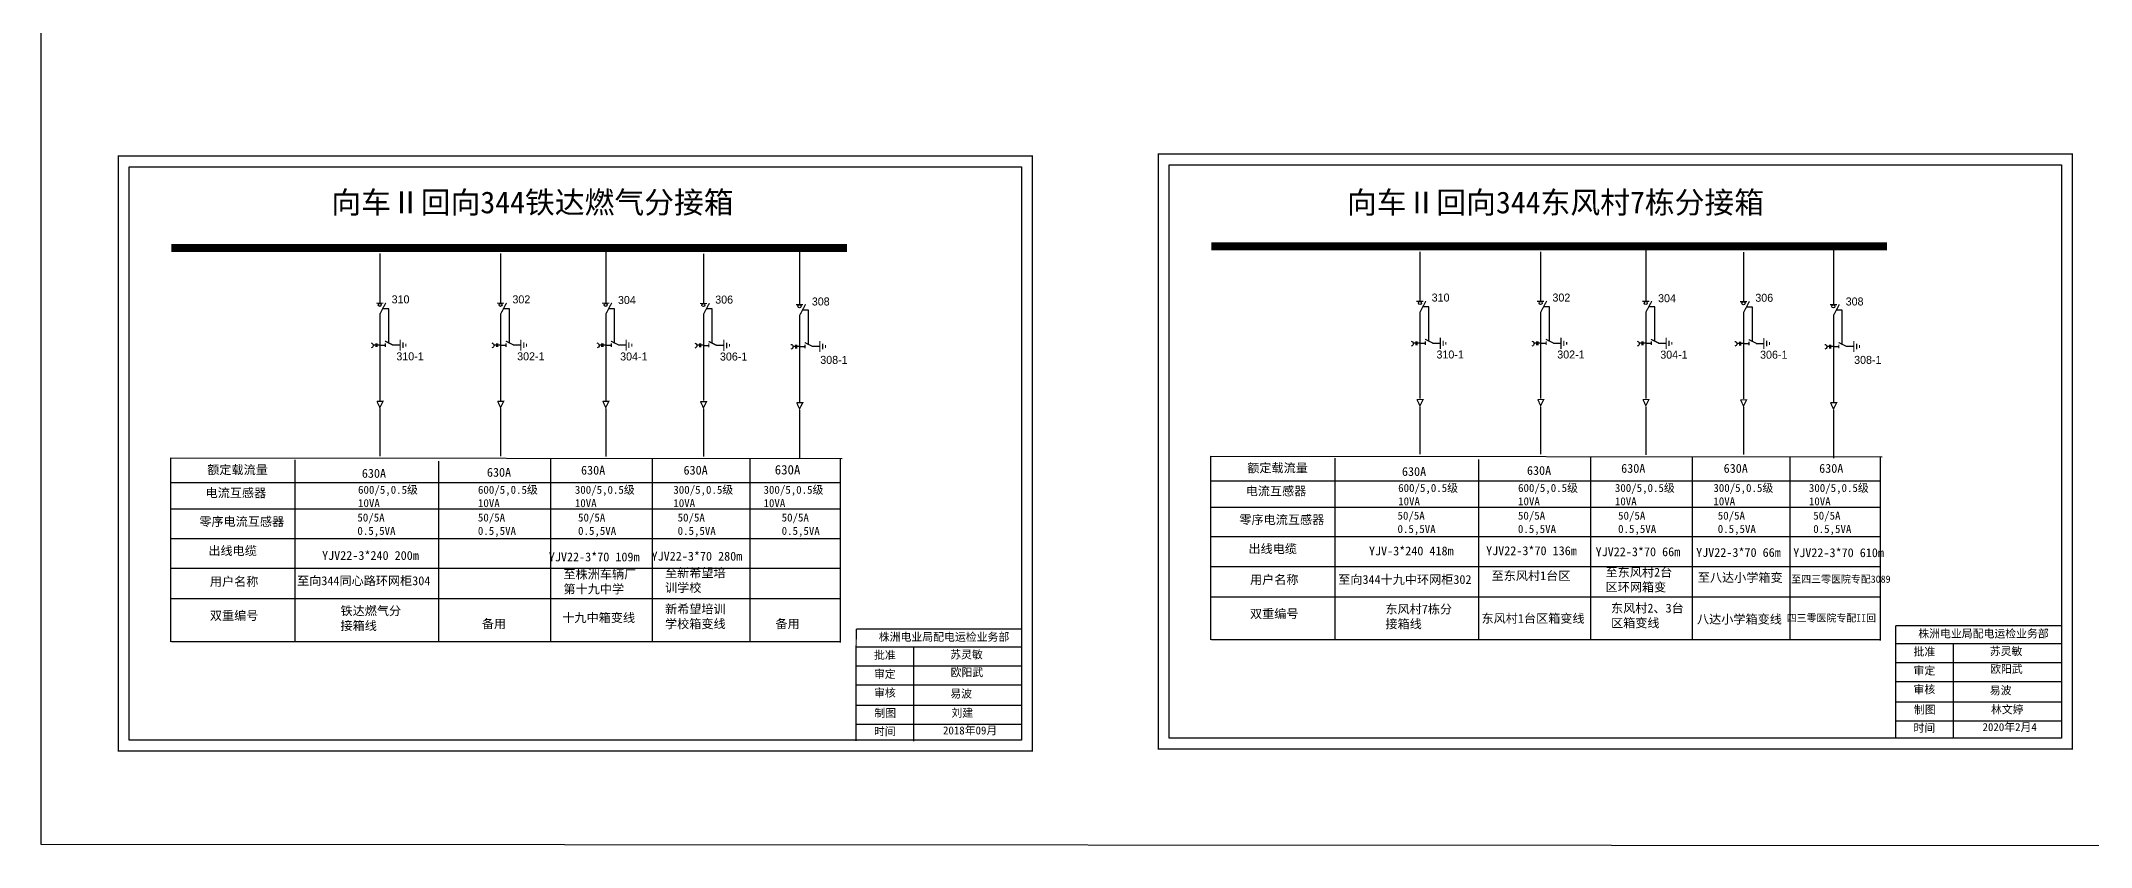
# Model space of a CAD drawing. Extents: x -194 to 379, y -192 to 105.
# Drawn here: x -194.2 to 87.2, y -192.3 to -81.6 of the extents above; entities that cross this region are included whole.
import ezdxf

# ---------------------------------------------------------------- set-up
doc = ezdxf.new("R2010")
doc.units = 0
doc.header["$LTSCALE"] = 0.774411
doc.linetypes.add('ACAD_ISO02W100', pattern=[15, 12, -3])
doc.linetypes.add('CENTER', pattern=[50.8, 31.75, -6.35, 6.35, -6.35])
doc.layers.get('0').update_dxf_attribs({"linetype": 'CONTINUOUS'})
doc.styles.add('hztxt_txtstyle_0.00_0_0', font='simkai.ttf')
doc.styles.add('hztxt_txtstyle_1.80_0_0', font='', dxfattribs={"height": 1.8, "bigfont": 'hztxt.shx'})
doc.styles.add('hztxt_txtstyle_2.70_0_0', font='simkai.ttf', dxfattribs={"height": 2.7})
doc.styles.add('字体', font='', dxfattribs={"height": 2.5})
doc.styles.get('hztxt_txtstyle_1.80_0_0').set_extended_font_data('hztxt')
doc.styles.get('字体').set_extended_font_data('SimSun')

# ---------------------------------------------------------------- blocks, each defined once
blk = doc.blocks.new('JD')
for points in [[(-2, 0.2), (-2, -0.2), (2, 0.2), (2, -0.2)], [(1, -1.2), (1, -0.8), (-1, -1.2), (-1, -0.8)], [(-0.5, -1.8), (-0.5, -2.2), (0.5, -1.8), (0.5, -2.2)]]:
    blk.add_trace(points)

msp = doc.modelspace()

# ---------------------------------------------------------------- linework, layer by layer
for p, q in [((-194.22, -191.91), (-194.22, 105.09)), ((-147.72, -110.77), (-147.72, -117.56)), ((-131.14, -110.77), (-131.14, -117.56)), ((-116.7, -110.06), (-116.7, -117.56)), ((-103.3, -110.8), (-103.3, -117.59)), ((-90.1, -110.25), (-90.1, -117.75)), ((-4.94, -110.51), (-4.94, -117.3)), ((11.63, -110.51), (11.63, -117.3)), ((26.07, -109.8), (26.07, -117.3)), ((39.48, -110.55), (39.48, -117.34)), ((51.82, -110.25), (51.82, -117.75)), ((-147.72, -119.05), (-147.72, -130.93)), ((-131.14, -119.05), (-131.14, -130.93)), ((-116.7, -119.05), (-116.7, -130.93)), ((-103.3, -119.09), (-103.3, -130.96)), ((-90.1, -119.25), (-90.1, -131.12)), ((-4.94, -118.8), (-4.94, -130.67)), ((11.63, -118.8), (11.63, -130.67)), ((26.07, -118.8), (26.07, -130.67)), ((39.48, -118.84), (39.48, -130.71)), ((51.82, -119.25), (51.82, -131.12)), ((-147.72, -123.33), (-146.96, -123.33)), ((-145.97, -123.31), (-144.93, -123.31)), ((-131.14, -123.33), (-130.38, -123.33)), ((-129.39, -123.31), (-128.35, -123.31)), ((-116.7, -123.33), (-115.94, -123.33)), ((-114.95, -123.31), (-113.92, -123.31)), ((-103.3, -123.37), (-102.54, -123.37)), ((-101.54, -123.34), (-100.51, -123.34)), ((-90.1, -123.53), (-89.34, -123.53)), ((-88.35, -123.5), (-87.31, -123.5)), ((-4.94, -123.08), (-4.18, -123.08)), ((-3.19, -123.06), (-2.16, -123.06)), ((11.63, -123.08), (12.4, -123.08)), ((13.39, -123.06), (14.42, -123.06)), ((26.07, -123.08), (26.83, -123.08)), ((27.82, -123.06), (28.86, -123.06)), ((39.48, -123.11), (40.24, -123.11)), ((41.23, -123.09), (42.27, -123.09)), ((51.82, -123.53), (52.58, -123.53)), ((53.58, -123.5), (54.61, -123.5)), ((379.07, -192.26), (-194.22, -191.91))]:
    msp.add_line(p, q)
at = {"linetype": 'CENTER'}
for p, q in [((-147.71, -132.05), (-147.71, -138.58)), ((-131.14, -132.05), (-131.14, -138.58)), ((-116.7, -132.05), (-116.7, -138.65)), ((-103.29, -132.08), (-103.29, -138.61)), ((-90.09, -132.24), (-90.09, -138.84)), ((-4.94, -131.8), (-4.94, -138.33)), ((11.64, -131.8), (11.64, -138.33)), ((26.08, -131.8), (26.08, -138.4)), ((39.48, -131.83), (39.48, -138.36)), ((51.83, -132.24), (51.83, -138.84))]:
    msp.add_line(p, q, dxfattribs=at)
at = {"linetype": 'Continuous'}
for p, q in [((-176.46, -138.83), (-84.26, -138.92)), ((-176.42, -164.07), (-176.42, -138.83)), ((-159.37, -139.1), (-159.37, -164.06)), ((-139.65, -139.27), (-139.65, -164.05)), ((-124.29, -138.88), (-124.29, -164.06)), ((-110.33, -138.88), (-110.33, -164.06)), ((-96.91, -138.9), (-96.91, -164.08)), ((-84.52, -138.98), (-84.52, -164.16)), ((-33.69, -138.58), (58.52, -138.67)), ((-33.64, -163.81), (-33.64, -138.58)), ((-16.6, -138.85), (-16.6, -163.81)), ((3.13, -139.02), (3.13, -163.8)), ((18.48, -138.62), (18.48, -163.81)), ((32.44, -138.62), (32.44, -163.81)), ((45.86, -138.64), (45.86, -163.83)), ((58.26, -138.73), (58.26, -163.91)), ((-176.42, -142.2), (-84.52, -142.2)), ((-33.64, -141.95), (58.26, -141.95)), ((-176.42, -145.83), (-84.52, -145.83)), ((-33.64, -145.57), (58.26, -145.57)), ((-176.42, -149.88), (-84.52, -149.88)), ((-33.64, -149.62), (58.26, -149.62)), ((-176.42, -153.98), (-84.52, -153.98)), ((-33.64, -153.73), (58.26, -153.73)), ((-176.42, -158.15), (-84.52, -158.15)), ((-33.64, -157.9), (58.26, -157.9)), ((-84.52, -164.07), (-176.33, -164.07)), ((58.26, -163.81), (-33.56, -163.81))]:
    msp.add_line(p, q, dxfattribs=at)
at = {"color": 0, "linetype": 'Continuous'}
for p, q in [((-82.32, -164.78), (-59.57, -164.78)), ((-74.43, -164.78), (-74.43, -177.72)), ((-82.32, -167.38), (-59.57, -167.38)), ((-82.32, -169.97), (-59.57, -169.97)), ((-82.32, -172.8), (-59.57, -172.8)), ((-82.32, -175.39), (-59.57, -175.39))]:
    msp.add_line(p, q, dxfattribs=at)
at = {"color": 7, "linetype": 'Continuous'}
for p, q in [((60.38, -164.32), (83.13, -164.32)), ((68.27, -164.32), (68.27, -177.26)), ((60.38, -166.92), (83.13, -166.92)), ((60.38, -169.51), (83.13, -169.51)), ((60.38, -172.34), (83.13, -172.34)), ((60.38, -174.93), (83.13, -174.93))]:
    msp.add_line(p, q, dxfattribs=at)
at = {"color": 7, "linetype": 'Continuous', "const_width": 0.182}
for points in [[(-183.62, -97.36), (-58.13, -97.36), (-58.13, -179.06), (-183.62, -179.06)], [(-40.84, -97.1), (84.64, -97.1), (84.64, -178.81), (-40.84, -178.81)]]:
    msp.add_lwpolyline(points, close=True, dxfattribs=at)
at = {"color": 7, "linetype": 'Continuous'}
for points in [[(-182.14, -98.83), (-59.61, -98.83), (-59.61, -177.58), (-182.14, -177.58)], [(-39.37, -98.58), (83.16, -98.58), (83.16, -177.33), (-39.37, -177.33)]]:
    msp.add_lwpolyline(points, close=True, dxfattribs=at)
for points, const_width in [([(-176.33, -110.01), (-83.6, -110.01)], 1.1), ([(-33.56, -109.76), (59.17, -109.76)], 1.1), ([(-148.2, -117.58), (-147.23, -117.58)], 0.165), ([(-147.72, -119.1), (-146.9, -117.53)], 0.165), ([(-131.63, -117.58), (-130.65, -117.58)], 0.165), ([(-131.14, -119.1), (-130.32, -117.53)], 0.165), ([(-117.19, -117.58), (-116.22, -117.58)], 0.165), ([(-116.7, -119.1), (-115.88, -117.53)], 0.165), ([(-103.78, -117.61), (-102.81, -117.61)], 0.165), ([(-103.3, -119.13), (-102.47, -117.57)], 0.165), ([(-90.58, -117.77), (-89.61, -117.77)], 0.165), ([(-90.1, -119.29), (-89.27, -117.73)], 0.165), ([(-5.43, -117.32), (-4.46, -117.32)], 0.165), ([(-4.94, -118.84), (-4.12, -117.28)], 0.165), ([(11.15, -117.32), (12.12, -117.32)], 0.165), ([(11.63, -118.84), (12.46, -117.28)], 0.165), ([(25.59, -117.32), (26.56, -117.32)], 0.165), ([(26.07, -118.84), (26.9, -117.28)], 0.165), ([(38.99, -117.36), (39.96, -117.36)], 0.165), ([(39.48, -118.88), (40.3, -117.32)], 0.165), ([(51.34, -117.77), (52.31, -117.77)], 0.165), ([(51.82, -119.29), (52.65, -117.73)], 0.165), ([(-147, -122.78), (-145.9, -123.33)], 0.165), ([(-146.96, -123.08), (-146.96, -123.58)], 0.165), ([(-130.42, -122.78), (-129.32, -123.33)], 0.165), ([(-130.38, -123.08), (-130.38, -123.58)], 0.165), ([(-115.99, -122.78), (-114.89, -123.33)], 0.165), ([(-115.94, -123.08), (-115.94, -123.58)], 0.165), ([(-102.58, -122.82), (-101.48, -123.37)], 0.165), ([(-102.54, -123.11), (-102.54, -123.62)], 0.165), ([(-89.38, -122.98), (-88.28, -123.53)], 0.165), ([(-89.34, -123.27), (-89.34, -123.78)], 0.165), ([(-4.23, -122.53), (-3.13, -123.08)], 0.165), ([(-4.18, -122.82), (-4.18, -123.33)], 0.165), ([(12.35, -122.53), (13.45, -123.08)], 0.165), ([(12.4, -122.82), (12.4, -123.33)], 0.165), ([(26.79, -122.53), (27.89, -123.08)], 0.165), ([(26.83, -122.82), (26.83, -123.33)], 0.165), ([(40.2, -122.56), (41.29, -123.11)], 0.165), ([(40.24, -122.86), (40.24, -123.37)], 0.165), ([(52.54, -122.98), (53.64, -123.53)], 0.165), ([(52.58, -123.27), (52.58, -123.78)], 0.165), ([(-148.12, -131.06), (-147.29, -131.06), (-147.71, -131.91), (-148.11, -131.04)], 0.165), ([(-131.55, -131.06), (-130.71, -131.06), (-131.14, -131.91), (-131.54, -131.04)], 0.165), ([(-117.11, -131.06), (-116.27, -131.06), (-116.7, -131.91), (-117.1, -131.04)], 0.165), ([(-103.7, -131.09), (-102.86, -131.09), (-103.29, -131.94), (-103.69, -131.08)], 0.165), ([(-90.5, -131.25), (-89.66, -131.25), (-90.09, -132.1), (-90.49, -131.24)], 0.165), ([(-5.35, -130.81), (-4.51, -130.81), (-4.94, -131.66), (-5.34, -130.79)], 0.165), ([(11.23, -130.81), (12.07, -130.81), (11.64, -131.66), (11.24, -130.79)], 0.165), ([(25.67, -130.81), (26.5, -130.81), (26.08, -131.66), (25.68, -130.79)], 0.165), ([(39.07, -130.84), (39.91, -130.84), (39.48, -131.69), (39.08, -130.83)], 0.165), ([(51.42, -131.25), (52.26, -131.25), (51.83, -132.1), (51.43, -131.24)], 0.165)]:
    msp.add_lwpolyline(points, dxfattribs=dict(const_width=const_width))
at = {"linetype": 'ACAD_ISO02W100'}
for points in [[(-3.72, -122.83), (-3.72, -118.08), (-4.54, -118.08)], [(12.86, -122.83), (12.86, -118.08), (12.04, -118.08)], [(27.3, -122.83), (27.3, -118.08), (26.47, -118.08)], [(40.7, -122.87), (40.7, -118.12), (39.88, -118.12)], [(-146.49, -123.09), (-146.49, -118.33), (-147.32, -118.33)], [(-129.92, -123.09), (-129.92, -118.33), (-130.74, -118.33)], [(-115.48, -123.09), (-115.48, -118.33), (-116.3, -118.33)], [(-102.07, -123.12), (-102.07, -118.37), (-102.89, -118.37)], [(-88.87, -123.28), (-88.87, -118.53), (-89.7, -118.53)], [(53.05, -123.28), (53.05, -118.53), (52.23, -118.53)]]:
    msp.add_lwpolyline(points, dxfattribs=at)
for points in [[(-148.92, -123.04, -0.877934), (-148.9, -123.71)], [(-132.34, -123.04, -0.877934), (-132.32, -123.71)], [(-117.9, -123.04, -0.877934), (-117.89, -123.71)], [(-104.49, -123.07, -0.877934), (-104.48, -123.74)], [(-91.29, -123.23, -0.877934), (-91.28, -123.9)], [(-6.14, -122.79, -0.877934), (-6.13, -123.46)], [(10.44, -122.79, -0.877934), (10.45, -123.46)], [(24.87, -122.79, -0.877934), (24.89, -123.46)], [(38.28, -122.82, -0.877934), (38.29, -123.49)], [(50.63, -123.23, -0.877934), (50.64, -123.9)]]:
    msp.add_lwpolyline(points, format="xyb")
for points in [[(-148.27, -123.32), (-148.62, -123.32)], [(-148.27, -123.09), (-148.27, -123.59)], [(-148.12, -123.09), (-148.12, -123.59)], [(-147.72, -123.32), (-148.12, -123.32)], [(-131.69, -123.32), (-132.04, -123.32)], [(-131.69, -123.09), (-131.69, -123.59)], [(-131.54, -123.09), (-131.54, -123.59)], [(-131.14, -123.32), (-131.54, -123.32)], [(-117.26, -123.32), (-117.61, -123.32)], [(-117.26, -123.09), (-117.26, -123.59)], [(-117.1, -123.09), (-117.1, -123.59)], [(-116.71, -123.32), (-117.1, -123.32)], [(-103.85, -123.36), (-104.2, -123.36)], [(-103.85, -123.13), (-103.85, -123.63)], [(-103.7, -123.13), (-103.7, -123.63)], [(-103.3, -123.36), (-103.7, -123.36)], [(-90.65, -123.52), (-91, -123.52)], [(-90.65, -123.29), (-90.65, -123.79)], [(-90.5, -123.29), (-90.5, -123.79)], [(-90.1, -123.52), (-90.5, -123.52)], [(-5.5, -123.07), (-5.84, -123.07)], [(-5.5, -122.84), (-5.5, -123.34)], [(-5.34, -122.84), (-5.34, -123.34)], [(-4.95, -123.07), (-5.34, -123.07)], [(11.08, -123.07), (10.73, -123.07)], [(11.08, -122.84), (11.08, -123.34)], [(11.23, -122.84), (11.23, -123.34)], [(11.63, -123.07), (11.23, -123.07)], [(25.52, -123.07), (25.17, -123.07)], [(25.52, -122.84), (25.52, -123.34)], [(25.67, -122.84), (25.67, -123.34)], [(26.07, -123.07), (25.67, -123.07)], [(38.92, -123.1), (38.58, -123.1)], [(38.92, -122.87), (38.92, -123.37)], [(39.08, -122.87), (39.08, -123.37)], [(39.48, -123.1), (39.08, -123.1)], [(51.27, -123.52), (50.92, -123.52)], [(51.27, -123.29), (51.27, -123.79)], [(51.42, -123.29), (51.42, -123.79)], [(51.82, -123.52), (51.42, -123.52)]]:
    msp.add_lwpolyline(points)
at = {"color": 0, "linetype": 'Continuous', "const_width": 0.182}
for points in [[(-82.32, -162.31), (-82.34, -177.68)], [(-82.32, -162.31), (-59.57, -162.31)]]:
    msp.add_lwpolyline(points, dxfattribs=at)
at = {"color": 7, "linetype": 'Continuous', "const_width": 0.182}
for points in [[(60.38, -161.85), (60.36, -177.22)], [(60.38, -161.85), (83.13, -161.85)]]:
    msp.add_lwpolyline(points, dxfattribs=at)
for centre in [(-147.72, -117.81), (-131.14, -117.81), (-116.7, -117.81), (-103.3, -117.84), (-90.1, -118), (-4.94, -117.56), (11.63, -117.56), (26.07, -117.56), (39.48, -117.59), (51.82, -118)]:
    msp.add_circle(centre, 0.211)

# ---------------------------------------------------------------- block references
at = {"xscale": 0.3844120780054396, "yscale": 0.3844120780054396, "zscale": 0.3844120780054647, "rotation": 90}
for p in [(-144.92, -123.34), (-128.34, -123.34), (-113.9, -123.34), (-100.49, -123.37), (-87.3, -123.53), (-2.14, -123.09), (14.44, -123.09), (28.87, -123.09), (42.28, -123.12), (54.63, -123.53)]:
    msp.add_blockref('JD', p, dxfattribs=at)

# ---------------------------------------------------------------- texts
at = {"style": 'hztxt_txtstyle_1.80_0_0'}
for s, p in [('310', (-146.09, -117.6)), ('302', (-129.51, -117.6)), ('304', (-115.02, -117.69)), ('306', (-101.67, -117.63)), ('308', (-88.41, -117.89)), ('310', (-3.32, -117.35)), ('302', (13.26, -117.35)), ('304', (27.76, -117.44)), ('306', (41.11, -117.38)), ('308', (53.51, -117.89)), ('310-1', (-145.44, -125.42)), ('302-1', (-128.86, -125.42)), ('304-1', (-114.72, -125.44)), ('306-1', (-101.02, -125.45)), ('308-1', (-87.25, -125.91)), ('310-1', (-2.66, -125.17)), ('302-1', (13.92, -125.17)), ('304-1', (28.06, -125.19)), ('306-1', (41.76, -125.2)), ('308-1', (54.67, -125.91))]:
    msp.add_text(s, height=1.098, dxfattribs=at).set_placement(p)
at = {"color": 7, "linetype": 'Continuous', "attachment_point": 1, "style": '字体'}
for s, insert, char_height, width in [('{\\C0;向车Ⅱ回向344铁达燃气分接箱}', (-154.37, -102.23), 3, 80.4201), ('{\\C0;向车Ⅱ回向344东风村7栋分接箱}', (-14.96, -102.24), 3, 80.4201), ('株洲电业局配电运检业务部', (63.48, -162.4), 1.0944, 29.9201), ('{\\fKaiTi_GB2312|b0|i0|c134|p49;批准}', (62.82, -164.89), 1.0944, 8.5588), ('苏灵敏', (73.29, -164.82), 1.094, 8.5588), ('\\f\uffbfﾬￌﾣﾤ_GB2312|b0|i0|c134|p49;审定', (62.82, -167.49), 1.0944, 8.5588), ('欧阳武', (73.34, -167.26), 1.094, 8.5588), ('\\f\uffbfﾬￌﾣﾤ_GB2312|b0|i0|c134|p49;审核', (62.82, -170.07), 1.0944, 8.5588), ('易波', (73.29, -170.2), 1.094, 8.5588), ('\\f\uffbfﾬￌﾣﾤ_GB2312|b0|i0|c134|p49;制图', (62.88, -172.85), 1.0944, 8.5588), ('林文婷', (73.45, -172.83), 1.094, 8.5588), ('\\f\uffbfﾬￌﾣﾤ_GB2312|b0|i0|c134|p49;时间', (62.82, -175.36), 1.0944, 8.5588), ('2020年2月4', (72.3, -175.24), 1.094, 16.0081)]:
    msp.add_mtext(s, dxfattribs=dict(at, insert=insert, char_height=char_height, width=width))
at = {"linetype": 'Continuous', "attachment_point": 1}
for s, insert, char_height, width, style in [('{\\fSimSun|b0|i0|c134|p2;额定载流量}', (-171.41, -139.83), 1.2204, 19.6738, 'hztxt_txtstyle_2.70_0_0'), ('{\\fSimSun|b0|i0|c134|p2;630A}', (-150.18, -140.33), 1.2204, 19.6738, 'hztxt_txtstyle_2.70_0_0'), ('{\\fSimSun|b0|i0|c134|p2;630A}', (-133.01, -140.19), 1.2204, 19.6738, 'hztxt_txtstyle_2.70_0_0'), ('{\\fSimSun|b0|i0|c134|p2;630A}', (-120.09, -139.9), 1.2204, 19.6738, 'hztxt_txtstyle_2.70_0_0'), ('{\\fSimSun|b0|i0|c134|p2;630A}', (-106.02, -139.9), 1.2204, 19.6738, 'hztxt_txtstyle_2.70_0_0'), ('{\\fSimSun|b0|i0|c134|p2;630A}', (-93.5, -139.8), 1.2933, 10.3994, 'hztxt_txtstyle_0.00_0_0'), ('{\\fSimSun|b0|i0|c134|p2;额定载流量}', (-28.64, -139.58), 1.2204, 19.6738, 'hztxt_txtstyle_2.70_0_0'), ('{\\fSimSun|b0|i0|c134|p2;630A}', (-7.4, -140.08), 1.2204, 19.6738, 'hztxt_txtstyle_2.70_0_0'), ('{\\fSimSun|b0|i0|c134|p2;630A}', (9.76, -139.94), 1.2204, 19.6738, 'hztxt_txtstyle_2.70_0_0'), ('{\\fSimSun|b0|i0|c134|p2;630A}', (22.69, -139.65), 1.2204, 19.6738, 'hztxt_txtstyle_2.70_0_0'), ('{\\fSimSun|b0|i0|c134|p2;630A}', (36.76, -139.65), 1.2204, 19.6738, 'hztxt_txtstyle_2.70_0_0'), ('{\\fSimSun|b0|i0|c134|p2;630A}', (49.87, -139.65), 1.2204, 19.6738, 'hztxt_txtstyle_2.70_0_0'), ('{\\fSimSun|b0|i0|c134|p2;电流互感器}', (-171.63, -143.01), 1.2204, 19.6738, 'hztxt_txtstyle_2.70_0_0'), ('\\A1;{\\fSimSun|b0|i0|c134|p2;600/5,0.5级\\P10VA}', (-150.7, -142.65), 1.0983, 20.2524, 'hztxt_txtstyle_2.70_0_0'), ('\\A1;{\\fSimSun|b0|i0|c134|p2;600/5,0.5级\\P10VA}', (-134.24, -142.65), 1.0983, 20.2524, 'hztxt_txtstyle_2.70_0_0'), ('\\A1;{\\fSimSun|b0|i0|c134|p2;300/5,0.5级\\P10VA}', (35.35, -142.4), 1.0983, 20.2524, 'hztxt_txtstyle_2.70_0_0'), ('\\A1;{\\fSimSun|b0|i0|c134|p2;300/5,0.5级\\P10VA}', (48.46, -142.4), 1.0983, 20.2524, 'hztxt_txtstyle_2.70_0_0'), ('{\\fSimSun|b0|i0|c134|p2;50/5A\\P0.5,5VA}', (35.95, -146.2), 1.0983, 19.6738, 'hztxt_txtstyle_2.70_0_0'), ('{\\fSimSun|b0|i0|c134|p2;50/5A\\P0.5,5VA}', (49.06, -146.2), 1.0983, 19.6738, 'hztxt_txtstyle_2.70_0_0'), ('{\\fSimSun|b0|i0|c134|p2;零序电流互感器}', (-172.49, -146.94), 1.2204, 19.6738, 'hztxt_txtstyle_2.70_0_0'), ('{\\fSimSun|b0|i0|c134|p2;50/5A\\P0.5,5VA}', (-150.79, -146.46), 1.0983, 19.6738, 'hztxt_txtstyle_2.70_0_0'), ('{\\fSimSun|b0|i0|c134|p2;50/5A\\P0.5,5VA}', (-134.25, -146.46), 1.0983, 19.6738, 'hztxt_txtstyle_2.70_0_0'), ('{\\fSimSun|b0|i0|c134|p2;出线电缆}', (-171.25, -150.95), 1.2204, 19.6738, 'hztxt_txtstyle_2.70_0_0'), ('{\\fSimSun|b0|i0|c134|p2;YJV22-3*240 200m}', (-155.64, -151.61), 1.2204, 19.6738, 'hztxt_txtstyle_2.70_0_0'), ('{\\fSimSun|b0|i0|c134|p2;YJV22-3*70 66m}', (32.98, -151.2), 1.2204, 19.6738, 'hztxt_txtstyle_2.70_0_0'), ('{\\fSimSun|b0|i0|c134|p2;YJV22-3*70 610m}', (46.31, -151.23), 1.2204, 19.6738, 'hztxt_txtstyle_2.70_0_0'), ('{\\fSimSun|b0|i0|c134|p2;至八达小学箱变}', (33.21, -154.64), 1.2204, 19.6738, 'hztxt_txtstyle_2.70_0_0'), ('{\\fSimSun|b0|i0|c134|p2;用户名称}', (-171.04, -155.18), 1.2204, 19.6738, 'hztxt_txtstyle_2.70_0_0'), ('{\\fSimSun|b0|i0|c134|p2;至向344同心路环网柜304}', (-159.07, -155.08), 1.2204, 19.2053, 'hztxt_txtstyle_2.70_0_0'), ('{\\fSimSun|b0|i0|c134|p2;至四三零医院专配3089}', (46.04, -154.97), 1, 19.6738, 'hztxt_txtstyle_2.70_0_0'), ('{\\fSimSun|b0|i0|c134|p2;双重编号}', (-171.04, -159.86), 1.2204, 19.6738, 'hztxt_txtstyle_2.70_0_0'), ('{\\fSimSun|b0|i0|c134|p2;铁达燃气分接箱线}', (-153.11, -159.21), 1.2204, 8.4887, 'hztxt_txtstyle_2.70_0_0'), ('{\\fSimSun|b0|i0|c134|p2;八达小学箱变线}', (33.1, -160.36), 1.2204, 19.6738, 'hztxt_txtstyle_2.70_0_0'), ('{\\fSimSun|b0|i0|c134|p2;四三零医院专配II回}', (45.41, -160.31), 1, 19.6738, 'hztxt_txtstyle_2.70_0_0')]:
    msp.add_mtext(s, dxfattribs=dict(at, insert=insert, char_height=char_height, width=width, style=style))
at = {"color": 0, "linetype": 'Continuous', "attachment_point": 1}
for s, insert, char_height, width, style in [('\\A1;{\\fSimSun|b0|i0|c134|p2;300/5,0.5级\\P10VA}', (-120.94, -142.65), 1.0983, 20.2524, 'hztxt_txtstyle_2.70_0_0'), ('\\A1;{\\fSimSun|b0|i0|c134|p2;300/5,0.5级\\P10VA}', (-107.42, -142.65), 1.0983, 20.2524, 'hztxt_txtstyle_2.70_0_0'), ('\\A1;{\\fSimSun|b0|i0|c134|p2;300/5,0.5级\\P10VA}', (-95.04, -142.65), 1.0983, 20.2524, 'hztxt_txtstyle_2.70_0_0'), ('{\\fSimSun|b0|i0|c134|p2;电流互感器}', (-28.85, -142.75), 1.2204, 19.6738, 'hztxt_txtstyle_2.70_0_0'), ('\\A1;{\\fSimSun|b0|i0|c134|p2;600/5,0.5级\\P10VA}', (-7.92, -142.4), 1.0983, 20.2524, 'hztxt_txtstyle_2.70_0_0'), ('\\A1;{\\fSimSun|b0|i0|c134|p2;600/5,0.5级\\P10VA}', (8.54, -142.4), 1.0983, 20.2524, 'hztxt_txtstyle_2.70_0_0'), ('\\A1;{\\fSimSun|b0|i0|c134|p2;300/5,0.5级\\P10VA}', (21.83, -142.4), 1.0983, 20.2524, 'hztxt_txtstyle_2.70_0_0'), ('{\\fSimSun|b0|i0|c134|p2;50/5A\\P0.5,5VA}', (-8.01, -146.2), 1.0983, 19.6738, 'hztxt_txtstyle_2.70_0_0'), ('{\\fSimSun|b0|i0|c134|p2;50/5A\\P0.5,5VA}', (8.52, -146.2), 1.0983, 19.6738, 'hztxt_txtstyle_2.70_0_0'), ('{\\fSimSun|b0|i0|c134|p2;50/5A\\P0.5,5VA}', (22.27, -146.2), 1.0983, 19.6738, 'hztxt_txtstyle_2.70_0_0'), ('{\\fSimSun|b0|i0|c134|p2;50/5A\\P0.5,5VA}', (-120.5, -146.46), 1.0983, 19.6738, 'hztxt_txtstyle_2.70_0_0'), ('{\\fSimSun|b0|i0|c134|p2;50/5A\\P0.5,5VA}', (-106.83, -146.46), 1.0983, 19.6738, 'hztxt_txtstyle_2.70_0_0'), ('{\\fSimSun|b0|i0|c134|p2;50/5A\\P0.5,5VA}', (-92.55, -146.46), 1.0983, 19.6738, 'hztxt_txtstyle_2.70_0_0'), ('{\\fSimSun|b0|i0|c134|p2;零序电流互感器}', (-29.72, -146.69), 1.2204, 19.6738, 'hztxt_txtstyle_2.70_0_0'), ('{\\fSimSun|b0|i0|c134|p2;YJV22-3*70 109m}', (-124.51, -151.81), 1.2204, 19.6738, 'hztxt_txtstyle_2.70_0_0'), ('{\\fSimSun|b0|i0|c134|p2;YJV22-3*70 280m}', (-110.41, -151.71), 1.2204, 19.6738, 'hztxt_txtstyle_2.70_0_0'), ('{\\fSimSun|b0|i0|c134|p2;出线电缆}', (-28.47, -150.69), 1.2204, 19.6738, 'hztxt_txtstyle_2.70_0_0'), ('{\\fSimSun|b0|i0|c134|p2;YJV-3*240 418m}', (-11.93, -150.99), 1.2204, 19.6738, 'hztxt_txtstyle_2.70_0_0'), ('{\\fSimSun|b0|i0|c134|p2;YJV22-3*70 136m}', (4.15, -150.96), 1.2204, 19.6738, 'hztxt_txtstyle_2.70_0_0'), ('{\\fSimSun|b0|i0|c134|p2;YJV22-3*70 66m}', (19.18, -151.1), 1.2204, 19.6738, 'hztxt_txtstyle_2.70_0_0'), ('{\\fSimSun|b0|i0|c134|p2;至株洲车辆厂第十九中学}', (-122.5, -154.18), 1.2204, 10.5728, 'hztxt_txtstyle_2.70_0_0'), ('{\\fSimSun|b0|i0|c134|p2;至新希望培训学校}', (-108.56, -153.99), 1.2204, 8.4651, 'hztxt_txtstyle_2.70_0_0'), ('{\\fSimSun|b0|i0|c134|p2;用户名称}', (-28.26, -154.92), 1.2204, 19.6738, 'hztxt_txtstyle_2.70_0_0'), ('{\\fSimSun|b0|i0|c134|p2;至向344十九中环网柜302}', (-16.15, -154.91), 1.2204, 19.2053, 'hztxt_txtstyle_2.70_0_0'), ('{\\fSimSun|b0|i0|c134|p2;至东风村1台区}', (4.91, -154.39), 1.2204, 19.6738, 'hztxt_txtstyle_2.70_0_0'), ('{\\fSimSun|b0|i0|c134|p2;至东风村2台区环网箱变}', (20.55, -153.91), 1.2204, 9.45, 'hztxt_txtstyle_2.70_0_0'), ('{\\fSimSun|b0|i0|c134|p2;十九中箱变线}', (-122.66, -160.15), 1.2204, 11.2038, 'hztxt_txtstyle_2.70_0_0'), ('{\\fSimSun|b0|i0|c134|p2;新希望培训学校箱变线}', (-108.56, -158.96), 1.2204, 9.7157, 'hztxt_txtstyle_2.70_0_0'), ('{\\fSimSun|b0|i0|c134|p2;双重编号}', (-28.26, -159.61), 1.2204, 19.6738, 'hztxt_txtstyle_2.70_0_0'), ('{\\fSimSun|b0|i0|c134|p2;东风村7栋分接箱线}', (-9.67, -158.97), 1.2204, 9.4091, 'hztxt_txtstyle_2.70_0_0'), ('{\\fSimSun|b0|i0|c134|p2;东风村1台区箱变线}', (3.52, -160.25), 1.2204, 19.6738, 'hztxt_txtstyle_2.70_0_0'), ('{\\fSimSun|b0|i0|c134|p2;东风村2、3台区箱变线}', (21.3, -158.84), 1.2204, 10.8207, 'hztxt_txtstyle_2.70_0_0'), ('{\\fSimSun|b0|i0|c134|p2;备用}', (-133.71, -160.99), 1.2204, 19.6738, 'hztxt_txtstyle_2.70_0_0'), ('{\\fSimSun|b0|i0|c134|p2;备用}', (-93.4, -160.99), 1.2204, 19.6738, 'hztxt_txtstyle_2.70_0_0'), ('株洲电业局配电运检业务部', (-79.22, -162.86), 1.0944, 29.9201, '字体'), ('{\\fKaiTi_GB2312|b0|i0|c134|p49;批准}', (-79.88, -165.35), 1.0944, 8.5588, '字体'), ('苏灵敏', (-69.41, -165.28), 1.094, 8.5588, '字体'), ('\\f\uffbfﾬￌﾣﾤ_GB2312|b0|i0|c134|p49;审定', (-79.88, -167.95), 1.0944, 8.5588, '字体'), ('欧阳武', (-69.36, -167.72), 1.094, 8.5588, '字体'), ('\\f\uffbfﾬￌﾣﾤ_GB2312|b0|i0|c134|p49;审核', (-79.88, -170.53), 1.0944, 8.5588, '字体'), ('易波', (-69.41, -170.65), 1.094, 8.5588, '字体'), ('\\f\uffbfﾬￌﾣﾤ_GB2312|b0|i0|c134|p49;制图', (-79.82, -173.31), 1.0944, 8.5588, '字体'), ('刘建', (-69.25, -173.29), 1.094, 8.5588, '字体'), ('\\f\uffbfﾬￌﾣﾤ_GB2312|b0|i0|c134|p49;时间', (-79.88, -175.82), 1.0944, 8.5588, '字体'), ('2018年09月', (-70.4, -175.7), 1.094, 16.0081, '字体')]:
    msp.add_mtext(s, dxfattribs=dict(at, insert=insert, char_height=char_height, width=width, style=style))

doc.saveas('drawing.dxf')
